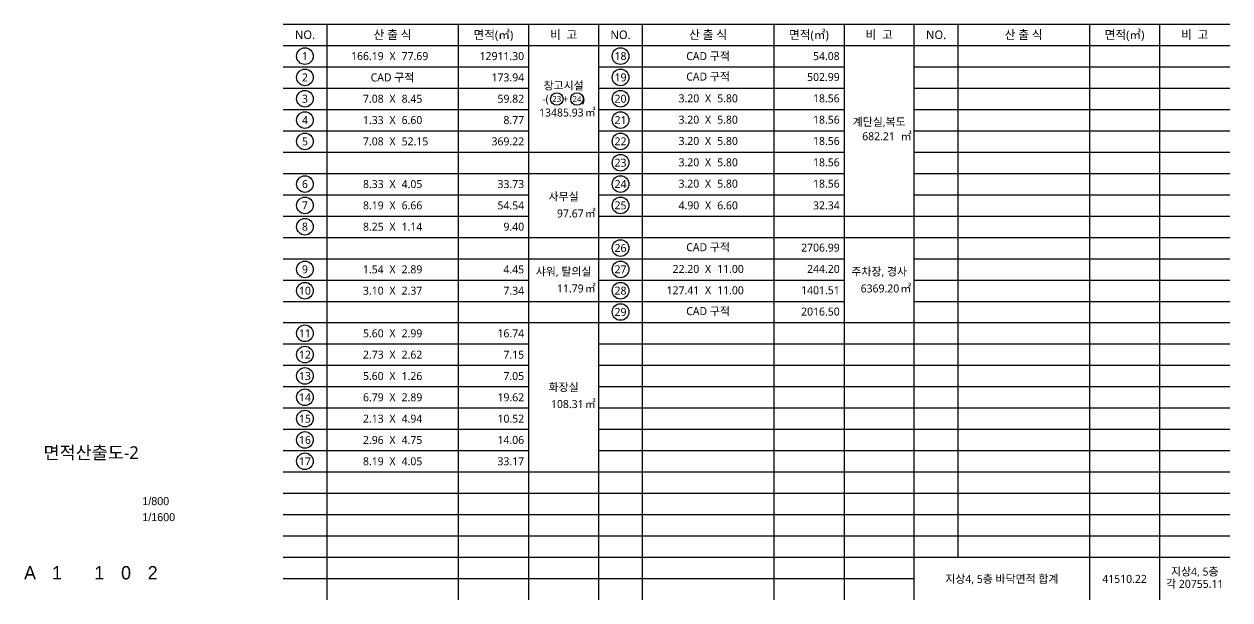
# Model space of a CAD drawing. Header units: millimetres. Extents: x 6000 to 1943854, y 3300 to 446500.
# Drawn here: x 1241889 to 1603600, y 3300 to 176100 of the extents above; entities that cross this region are included whole.
import ezdxf
from ezdxf.enums import TextEntityAlignment as Align

# ---------------------------------------------------------------- set-up
doc = ezdxf.new("R2010")
doc.units = ezdxf.units.MM
for name, color, linetype in [('AREALINE', 1, 'Continuous'), ('AREATEXT', 7, 'Continuous'), ('TEXT', 3, 'Continuous'), ('TEXT-TITLE', 6, 'Continuous'), ('TEXT-기입', 6, 'Continuous'), ('TEXT-주', 7, 'Continuous')]:
    doc.layers.add(name, color=color, linetype=linetype)
doc.styles.add('CGS', font='cgse', dxfattribs={"bigfont": 'cgs'})
doc.styles.add('나눔바른고딕', font='NanumBarunGothic.ttf')

msp = doc.modelspace()

# ---------------------------------------------------------------- linework, layer by layer
at = {"layer": 'AREALINE', "color": 251, "ltscale": 1000}
for p, q in [((1332666.7, 176100), (1332666.7, 3300)), ((1372133.3, 176100), (1372133.3, 3300)), ((1393200, 176100), (1393200, 3300)), ((1427333.3, 176100), (1427333.3, 3300)), ((1466800, 176100), (1466800, 3300)), ((1487866.7, 176100), (1487866.7, 3300)), ((1522000, 176100), (1522000, 16100)), ((1561466.7, 176100), (1561466.7, 3300)), ((1582533.3, 176100), (1582533.3, 3300))]:
    msp.add_line(p, q, dxfattribs=at)
for points in [[(1319600, 163300), (1393200, 163300)], [(1414266.7, 163300), (1487866.7, 163300)], [(1508933.3, 163300), (1603600, 163300)], [(1319600, 156900), (1393200, 156900)], [(1414266.7, 156900), (1487866.7, 156900)], [(1508933.3, 156900), (1603600, 156900)], [(1319600, 150500), (1393200, 150500)], [(1414266.7, 150500), (1487866.7, 150500)], [(1508933.3, 150500), (1603600, 150500)], [(1319600, 144100), (1393200, 144100)], [(1414266.7, 144100), (1487866.7, 144100)], [(1508933.3, 144100), (1603600, 144100)], [(1319600, 137700), (1414266.7, 137700)], [(1414266.7, 137700), (1487866.7, 137700)], [(1508933.3, 137700), (1603600, 137700)], [(1319600, 131300), (1414266.7, 131300)], [(1414266.7, 131300), (1487866.7, 131300)], [(1508933.3, 131300), (1603600, 131300)], [(1319600, 124900), (1393200, 124900)], [(1414266.7, 124900), (1487866.7, 124900)], [(1508933.3, 124900), (1603600, 124900)], [(1319600, 118500), (1393200, 118500)], [(1414266.7, 118500), (1508933.3, 118500)], [(1508933.3, 118500), (1603600, 118500)], [(1319600, 112100), (1414266.7, 112100)], [(1414266.7, 112100), (1508933.3, 112100)], [(1508933.3, 112100), (1603600, 112100)], [(1319600, 105700), (1414266.7, 105700)], [(1414266.7, 105700), (1487866.7, 105700)], [(1508933.3, 105700), (1603600, 105700)], [(1319600, 99300), (1393200, 99300)], [(1414266.7, 99300), (1487866.7, 99300)], [(1508933.3, 99300), (1603600, 99300)], [(1319600, 92900), (1414266.7, 92900)], [(1414266.7, 92900), (1487866.7, 92900)], [(1508933.3, 92900), (1603600, 92900)], [(1319600, 86500), (1414266.7, 86500)], [(1414266.7, 86500), (1508933.3, 86500)], [(1508933.3, 86500), (1603600, 86500)], [(1319600, 80100), (1393200, 80100)], [(1414266.7, 80100), (1508933.3, 80100)], [(1508933.3, 80100), (1603600, 80100)], [(1319600, 73700), (1393200, 73700)], [(1414266.7, 73700), (1508933.3, 73700)], [(1508933.3, 73700), (1603600, 73700)], [(1319600, 67300), (1393200, 67300)], [(1414266.7, 67300), (1508933.3, 67300)], [(1508933.3, 67300), (1603600, 67300)], [(1319600, 60900), (1393200, 60900)], [(1414266.7, 60900), (1508933.3, 60900)], [(1508933.3, 60900), (1603600, 60900)], [(1319600, 54500), (1393200, 54500)], [(1414266.7, 54500), (1508933.3, 54500)], [(1508933.3, 54500), (1603600, 54500)], [(1319600, 48100), (1393200, 48100)], [(1414266.7, 48100), (1508933.3, 48100)], [(1508933.3, 48100), (1603600, 48100)], [(1319600, 41700), (1414266.7, 41700)], [(1414266.7, 41700), (1508933.3, 41700)], [(1508933.3, 41700), (1603600, 41700)], [(1319600, 35300), (1414266.7, 35300)], [(1414266.7, 35300), (1508933.3, 35300)], [(1508933.3, 35300), (1603600, 35300)], [(1319600, 28900), (1414266.7, 28900)], [(1414266.7, 28900), (1508933.3, 28900)], [(1508933.3, 28900), (1603600, 28900)], [(1319600, 22500), (1414266.7, 22500)], [(1414266.7, 22500), (1508933.3, 22500)], [(1508933.3, 22500), (1603600, 22500)], [(1319600, 16100), (1414266.7, 16100)], [(1414266.7, 16100), (1508933.3, 16100)], [(1508933.3, 16100), (1603600, 16100)], [(1319600, 9700), (1414266.7, 9700)], [(1414266.7, 9700), (1508933.3, 9700)]]:
    msp.add_lwpolyline(points, dxfattribs=at)
at = {"layer": 'AREALINE'}
for centre, radius in [((1326133.3, 166500), 2500), ((1420800, 166500), 2500), ((1326133.3, 160100), 2500), ((1420800, 160100), 2500), ((1326133.3, 153700), 2500), ((1420800, 153700), 2500), ((1401681.1, 153641), 1875), ((1407743.5, 153641), 1875), ((1326133.3, 147300), 2500), ((1420800, 147300), 2500), ((1326133.3, 140900), 2500), ((1420800, 140900), 2500), ((1420800, 134500), 2500), ((1326133.3, 128100), 2500), ((1420800, 128100), 2500), ((1326133.3, 121700), 2500), ((1420800, 121700), 2500), ((1326133.3, 115300), 2500), ((1420800, 108900), 2500), ((1326133.3, 102500), 2500), ((1420800, 102500), 2500), ((1326133.3, 96100), 2500), ((1420800, 96100), 2500), ((1420800, 89700), 2500), ((1326133.3, 83300), 2500), ((1326133.3, 76900), 2500), ((1326133.3, 70500), 2500), ((1326133.3, 64100), 2500), ((1326133.3, 57700), 2500), ((1326133.3, 51300), 2500), ((1326133.3, 44900), 2500)]:
    msp.add_circle(centre, radius, dxfattribs=at)
at = {"layer": 'TEXT-주', "ltscale": 1000}
for p, q in [((1414266.7, 3300), (1414266.7, 176100)), ((1508933.3, 3300), (1508933.3, 176100))]:
    msp.add_line(p, q, dxfattribs=at)
for points in [[(1319600, 176100), (1603600, 176100)], [(1319600, 169700), (1603600, 169700)]]:
    msp.add_lwpolyline(points, dxfattribs=at)

# ---------------------------------------------------------------- texts
at = {"layer": 'AREATEXT', "style": '나눔바른고딕'}
for s, height, p in [('1', 2400, (1326133.3, 166500)), ('18', 2400, (1420800, 166500)), ('2', 2400, (1326133.3, 160100)), ('19', 2400, (1420800, 160100)), ('3', 2400, (1326133.3, 153700)), ('23', 1800, (1401681.1, 153641)), ('24', 1800, (1407743.5, 153641)), ('20', 2400, (1420800, 153700)), ('4', 2400, (1326133.3, 147300)), ('21', 2400, (1420800, 147300)), ('5', 2400, (1326133.3, 140900)), ('22', 2400, (1420800, 140900)), ('23', 2400, (1420800, 134500)), ('6', 2400, (1326133.3, 128100)), ('24', 2400, (1420800, 128100)), ('7', 2400, (1326133.3, 121700)), ('25', 2400, (1420800, 121700)), ('8', 2400, (1326133.3, 115300)), ('26', 2400, (1420800, 108900)), ('9', 2400, (1326133.3, 102500)), ('27', 2400, (1420800, 102500)), ('10', 2400, (1326133.3, 96100)), ('28', 2400, (1420800, 96100)), ('29', 2400, (1420800, 89700)), ('11', 2400, (1326133.3, 83300)), ('12', 2400, (1326133.3, 76900)), ('13', 2400, (1326133.3, 70500)), ('14', 2400, (1326133.3, 64100)), ('15', 2400, (1326133.3, 57700)), ('16', 2400, (1326133.3, 51300)), ('17', 2400, (1326133.3, 44900))]:
    msp.add_text(s, height=height, dxfattribs=at).set_placement(p, align=Align.MIDDLE_CENTER)
at = {"layer": 'TEXT', "style": '나눔바른고딕'}
for s, p in [('창고시설', (1403733.3, 157641)), ('-(     +     )', (1403733.3, 153641)), ('㎡', (1411731.8, 149600)), ('계단실,복도', (1498400, 146758.5)), ('㎡', (1506502, 142441.5)), ('사무실', (1403733.3, 124331.3)), ('㎡', (1411731.8, 119268.7)), ('샤워, 탈의실', (1403733.3, 101831.3)), ('주차장, 경사', (1498400, 101831.3)), ('㎡', (1411731.8, 96768.7)), ('㎡', (1506398.4, 96768.7)), ('화장실', (1403733.3, 67131.3)), ('㎡', (1411731.8, 62068.7))]:
    msp.add_text(s, height=2400, dxfattribs=at).set_placement(p, align=Align.MIDDLE_CENTER)
at = {"layer": 'TEXT-TITLE', "style": '나눔바른고딕'}
msp.add_text('면적산출도-2', height=3840, dxfattribs=at).set_placement((1262000, 47485), align=Align.MIDDLE_CENTER)
at = {"layer": 'TEXT-기입', "ltscale": 1000, "style": '나눔바른고딕'}
for s, p in [('166.19', (1349749.2, 166500)), ('12911.30', (1391882.5, 166500)), ('54.08', (1486549.2, 166500)), ('173.94', (1391882.5, 160100)), ('502.99', (1486549.2, 160219.8)), ('7.08', (1349749.2, 153700)), ('59.82', (1391882.5, 153700)), ('3.20', (1444415.9, 153819.8)), ('18.56', (1486549.2, 153823.2)), ('1.33', (1349749.2, 147300)), ('8.77', (1391882.5, 147300)), ('3.20', (1444415.9, 147419.8)), ('18.56', (1486549.2, 147423.2)), ('7.08', (1349749.2, 140900)), ('369.22', (1391882.5, 140900)), ('3.20', (1444415.9, 141019.8)), ('18.56', (1486549.2, 141023.2)), ('3.20', (1444415.9, 134619.8)), ('18.56', (1486549.2, 134623.2)), ('8.33', (1349749.2, 128100)), ('33.73', (1391882.5, 128100)), ('3.20', (1444415.9, 128219.8)), ('18.56', (1486549.2, 128223.2)), ('8.19', (1349749.2, 121700)), ('54.54', (1391882.5, 121700)), ('97.67', (1409732.8, 119268.7)), ('4.90', (1444415.9, 121700)), ('32.34', (1486549.2, 121700)), ('8.25', (1349749.2, 115300)), ('9.40', (1391882.5, 115300)), ('2706.99', (1486549.2, 109023.2)), ('1.54', (1349749.2, 102500)), ('4.45', (1391882.5, 102500)), ('22.20', (1444415.9, 102619.8)), ('244.20', (1486549.2, 102623.2)), ('11.79', (1409732.8, 96768.7)), ('6369.20', (1504399.5, 96768.7)), ('3.10', (1349749.2, 96100)), ('7.34', (1391882.5, 96100)), ('127.41', (1444415.9, 96219.8)), ('1401.51', (1486549.2, 96223.2)), ('2016.50', (1486549.2, 89823.2)), ('5.60', (1349749.2, 83300)), ('16.74', (1391882.5, 83300)), ('2.73', (1349749.2, 76900)), ('7.15', (1391882.5, 76900)), ('5.60', (1349749.2, 70500)), ('7.05', (1391882.5, 70500)), ('6.79', (1349749.2, 64100)), ('19.62', (1391882.5, 64100)), ('108.31', (1409732.8, 62068.7)), ('2.13', (1349749.2, 57700)), ('10.52', (1391882.5, 57700)), ('2.96', (1349749.2, 51300)), ('14.06', (1391882.5, 51300)), ('8.19', (1349749.2, 44900)), ('33.17', (1391882.5, 44900))]:
    msp.add_text(s, height=2400, dxfattribs=at).set_placement(p, align=Align.MIDDLE_RIGHT)
for s, p in [('X', (1352400, 166500)), ('CAD 구적', (1447066.7, 166500)), ('CAD 구적', (1352400, 160100)), ('CAD 구적', (1447066.7, 160356.3)), ('X', (1352400, 153700)), ('X', (1447066.7, 153819.8)), ('X', (1352400, 147300)), ('X', (1447066.7, 147419.8)), ('X', (1352400, 140900)), ('X', (1447066.7, 141019.8)), ('682.21', (1498186.8, 142441.5)), ('X', (1447066.7, 134619.8)), ('X', (1352400, 128100)), ('X', (1447066.7, 128219.8)), ('X', (1352400, 121700)), ('X', (1447066.7, 121700)), ('X', (1352400, 115300)), ('CAD 구적', (1447066.7, 109156.3)), ('X', (1352400, 102500)), ('X', (1447066.7, 102619.8)), ('X', (1352400, 96100)), ('X', (1447066.7, 96219.8)), ('CAD 구적', (1447066.7, 89956.3)), ('X', (1352400, 83300)), ('X', (1352400, 76900)), ('X', (1352400, 70500)), ('X', (1352400, 64100)), ('X', (1352400, 57700)), ('X', (1352400, 51300)), ('X', (1352400, 44900))]:
    msp.add_text(s, height=2400, dxfattribs=at).set_placement(p, align=Align.MIDDLE_CENTER)
for s, p in [('77.69', (1355136.9, 166500)), ('8.45', (1355136.9, 153700)), ('5.80', (1449803.6, 153819.8)), ('6.60', (1355136.9, 147300)), ('5.80', (1449803.6, 147419.8)), ('52.15', (1355136.9, 140900)), ('5.80', (1449803.6, 141019.8)), ('5.80', (1449803.6, 134619.8)), ('4.05', (1355136.9, 128100)), ('5.80', (1449803.6, 128219.8)), ('6.66', (1355136.9, 121700)), ('6.60', (1449803.6, 121700)), ('1.14', (1355136.9, 115300)), ('2.89', (1355136.9, 102500)), ('11.00', (1449803.6, 102619.8)), ('2.37', (1355136.9, 96100)), ('11.00', (1449803.6, 96219.8)), ('2.99', (1355136.9, 83300)), ('2.62', (1355136.9, 76900)), ('1.26', (1355136.9, 70500)), ('2.89', (1355136.9, 64100)), ('4.94', (1355136.9, 57700)), ('4.75', (1355136.9, 51300)), ('4.05', (1355136.9, 44900))]:
    msp.add_text(s, height=2400, dxfattribs=at).set_placement(p, align=Align.MIDDLE_LEFT)
at = {"layer": 'TEXT-기입', "style": '나눔바른고딕'}
msp.add_text('13485.93', height=2400, dxfattribs=at).set_placement((1409732.8, 149559), align=Align.MIDDLE_RIGHT)
at = {"layer": 'TEXT-기입', "style": 'CGS'}
for s, p in [('1/800', (1277363, 31013.2)), ('1/1600', (1277363, 26213.2))]:
    msp.add_text(s, height=2400, dxfattribs=at).set_placement(p, align=Align.BOTTOM_LEFT)
for s, p in [('A', (1243662.1, 11443)), ('1', (1251762.6, 11443)), ('1', (1264462.1, 11443)), ('0', (1272462.1, 11443)), ('2', (1280462.1, 11443))]:
    msp.add_text(s, height=4000, dxfattribs=at).set_placement(p, align=Align.MIDDLE_CENTER)
at = {"layer": 'TEXT-기입', "color": 2, "style": '나눔바른고딕'}
msp.add_text('지상4, 5층 바닥면적 합계', height=2400, dxfattribs=at).set_placement((1535200, 9600), align=Align.MIDDLE_CENTER)
at = {"layer": 'TEXT-기입', "color": 1, "style": '나눔바른고딕'}
for s, p in [('지상4, 5층', (1593066.7, 11800)), ('각 20755.11', (1593066.7, 8100))]:
    msp.add_text(s, height=2400, dxfattribs=at).set_placement(p, align=Align.MIDDLE_CENTER)
at = {"layer": 'TEXT-기입', "color": 1, "ltscale": 1000, "style": '나눔바른고딕'}
msp.add_text('41510.22', height=2400, dxfattribs=at).set_placement((1572000, 9600), align=Align.MIDDLE_CENTER)
at = {"layer": 'TEXT-주', "style": '나눔바른고딕'}
for s, p in [('NO.', (1326133.3, 172900)), ('산 출 식', (1352400, 172900)), ('면적(㎡)', (1382666.7, 172900)), ('비  고', (1403733.3, 172900)), ('NO.', (1420800, 172900)), ('산 출 식', (1447066.7, 172900)), ('면적(㎡)', (1477333.3, 172900)), ('비  고', (1498400, 172900)), ('NO.', (1515466.7, 172900)), ('산 출 식', (1541733.3, 172900)), ('면적(㎡)', (1572000, 172900)), ('비  고', (1593066.7, 172900))]:
    msp.add_text(s, height=2560, dxfattribs=at).set_placement(p, align=Align.MIDDLE_CENTER)

doc.saveas('drawing.dxf')
